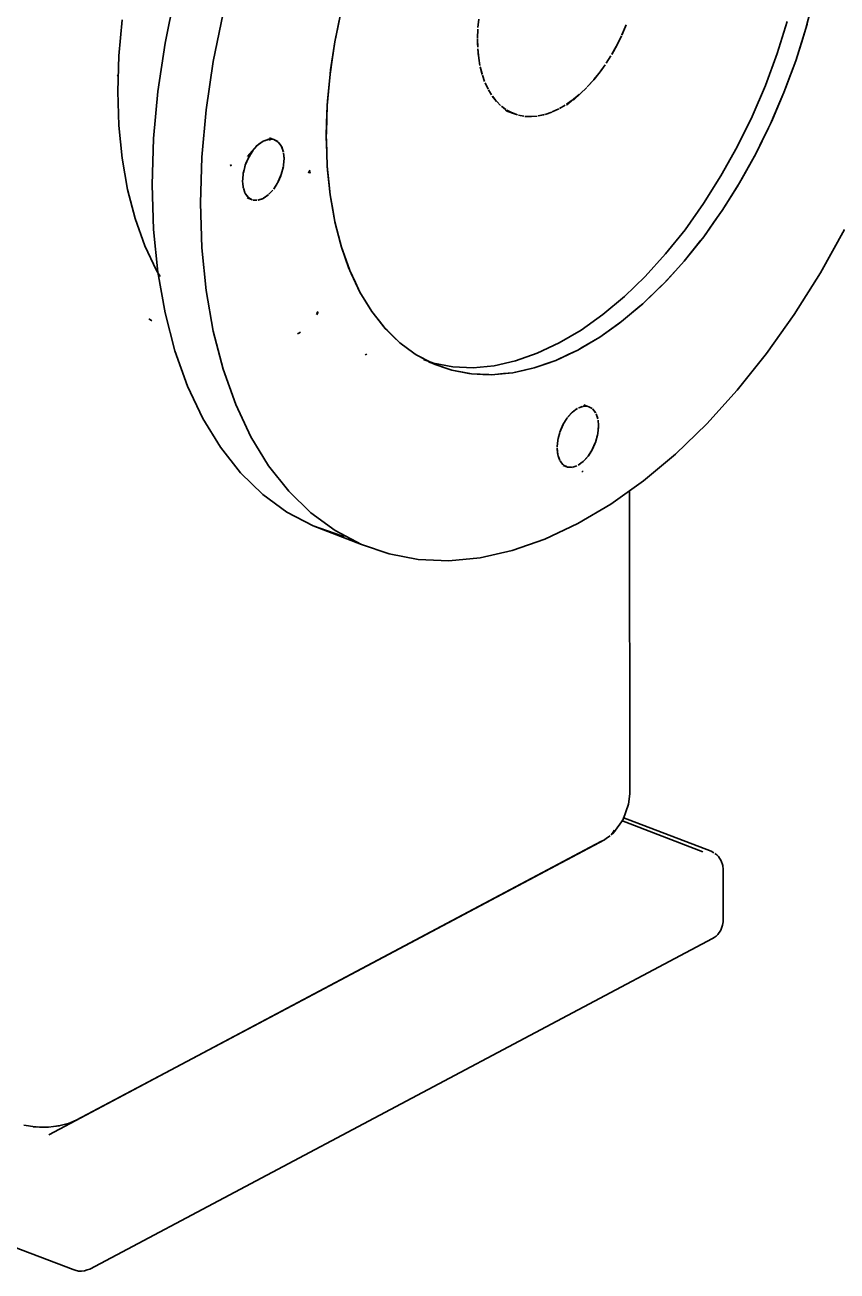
# Model space of a CAD drawing. Header units: millimetres. Extents: x 0 to 420, y 0 to 297.
# Drawn here: x 358.24 to 386.06, y 114.19 to 156.92 of the extents above; entities that cross this region are included whole.
import ezdxf

# ---------------------------------------------------------------- set-up
doc = ezdxf.new("R2010")
doc.units = ezdxf.units.MM
doc.header["$LTSCALE"] = 6
doc.layers.add('VISIVEL', color=7, linetype='Continuous', lineweight=35)

msp = doc.modelspace()

# ---------------------------------------------------------------- linework, layer by layer
at = {"layer": 'VISIVEL'}
for p, q in [((363.376, 157.962), (363.039, 156.299)), ((365.029, 157.332), (364.693, 155.665)), ((368.856, 156.339), (369.049, 157.295)), ((369.079, 157.449), (368.956, 156.832)), ((384.993, 156.802), (385.153, 157.419)), ((361.569, 157.102), (361.456, 155.859)), ((368.856, 156.339), (368.956, 156.832)), ((373.759, 156.835), (373.786, 157.125)), ((378.693, 156.575), (378.839, 156.922)), ((378.693, 156.579), (378.816, 156.865)), ((378.816, 156.865), (378.839, 156.922)), ((384.009, 155.939), (384.359, 157.042)), ((385.033, 156.955), (384.993, 156.802)), ((373.749, 156.282), (373.743, 156.435)), ((373.743, 156.432), (373.753, 156.159)), ((373.746, 156.459), (373.753, 156.775)), ((373.753, 156.772), (373.746, 156.492)), ((378.529, 156.245), (378.679, 156.555)), ((378.529, 156.245), (378.663, 156.522)), ((384.646, 155.695), (384.946, 156.649)), ((384.993, 156.802), (384.839, 156.309)), ((384.993, 156.802), (384.946, 156.649)), ((363.039, 156.299), (362.793, 154.645)), ((368.713, 155.389), (368.856, 156.339)), ((368.856, 156.339), (368.763, 155.725)), ((373.753, 156.159), (373.749, 156.282)), ((373.756, 156.102), (373.786, 155.785)), ((373.756, 156.099), (373.779, 155.839)), ((378.526, 156.239), (378.346, 155.915)), ((378.349, 155.922), (378.496, 156.185)), ((384.646, 155.695), (384.839, 156.309)), ((361.456, 155.859), (361.419, 154.645)), ((364.693, 155.665), (364.446, 154.015)), ((368.693, 155.239), (368.763, 155.725)), ((373.786, 155.782), (373.829, 155.535)), ((377.949, 155.319), (378.119, 155.559)), ((378.119, 155.559), (377.969, 155.349)), ((378.153, 155.609), (378.313, 155.865)), ((378.153, 155.609), (378.313, 155.865)), ((383.606, 154.845), (384.009, 155.939)), ((384.646, 155.695), (384.299, 154.755)), ((384.646, 155.695), (384.466, 155.209)), ((361.396, 155.199), (361.446, 155.169)), ((368.606, 154.305), (368.693, 155.239)), ((368.693, 155.239), (368.636, 154.635)), ((368.693, 155.239), (368.713, 155.389)), ((373.909, 155.219), (373.839, 155.485)), ((373.899, 155.249), (373.839, 155.485)), ((373.839, 155.482), (373.899, 155.249)), ((373.989, 154.982), (373.913, 155.202)), ((373.913, 155.199), (373.989, 154.982)), ((377.729, 155.045), (377.946, 155.315)), ((377.733, 155.049), (377.909, 155.272)), ((384.243, 154.605), (384.466, 155.209)), ((374.006, 154.939), (374.106, 154.725)), ((374.009, 154.935), (374.099, 154.739)), ((374.119, 154.699), (374.229, 154.522)), ((374.229, 154.522), (374.119, 154.699)), ((377.269, 154.572), (377.489, 154.782)), ((377.273, 154.575), (377.466, 154.759)), ((377.503, 154.795), (377.729, 155.045)), ((377.506, 154.799), (377.693, 155.005)), ((377.693, 155.005), (377.563, 154.862)), ((383.149, 153.779), (383.606, 154.845)), ((384.299, 154.755), (384.243, 154.605)), ((361.419, 154.645), (361.456, 153.472)), ((362.793, 154.645), (362.646, 153.025)), ((368.593, 154.155), (368.636, 154.635)), ((368.606, 154.305), (368.593, 154.155)), ((374.249, 154.485), (374.399, 154.295)), ((374.253, 154.482), (374.376, 154.329)), ((374.403, 154.295), (374.536, 154.162)), ((377.033, 154.372), (376.793, 154.169)), ((376.793, 154.202), (376.993, 154.342)), ((376.993, 154.342), (376.793, 154.202)), ((377.269, 154.572), (377.036, 154.345)), ((377.036, 154.375), (377.229, 154.539)), ((384.243, 154.605), (383.849, 153.685)), ((384.243, 154.605), (384.039, 154.129)), ((364.299, 152.392), (364.446, 154.015)), ((368.593, 154.155), (368.566, 153.249)), ((368.593, 154.155), (368.576, 153.569)), ((374.566, 154.132), (374.716, 154.025)), ((374.566, 154.132), (374.709, 154.029)), ((374.703, 153.995), (375.109, 153.839)), ((374.939, 153.899), (374.729, 153.972)), ((374.746, 154.002), (374.906, 153.919)), ((374.746, 154.002), (374.869, 153.935)), ((374.746, 154.002), (374.923, 153.909)), ((374.746, 154.002), (374.906, 153.919)), ((375.019, 153.872), (374.939, 153.899)), ((374.943, 153.899), (375.109, 153.839)), ((374.943, 153.899), (375.019, 153.872)), ((375.109, 153.839), (375.019, 153.872)), ((376.043, 153.852), (375.819, 153.802)), ((375.823, 153.802), (376.019, 153.845)), ((376.059, 153.855), (376.286, 153.932)), ((376.063, 153.855), (376.259, 153.925)), ((376.303, 153.939), (376.529, 154.045)), ((376.303, 153.939), (376.506, 154.035)), ((376.549, 154.055), (376.749, 154.175)), ((383.786, 153.535), (384.039, 154.129)), ((361.456, 153.472), (361.569, 152.349)), ((368.559, 153.102), (368.576, 153.569)), ((375.146, 153.829), (375.326, 153.795)), ((375.146, 153.829), (375.326, 153.795)), ((375.363, 153.789), (375.549, 153.779)), ((375.363, 153.789), (375.586, 153.779)), ((375.589, 153.779), (375.783, 153.799)), ((382.639, 152.745), (383.149, 153.779)), ((383.786, 153.535), (383.559, 153.075)), ((383.713, 153.395), (383.786, 153.535)), ((383.849, 153.685), (383.786, 153.535)), ((383.786, 153.535), (383.856, 153.682)), ((362.646, 153.025), (362.596, 151.442)), ((366.579, 152.999), (366.439, 152.949)), ((366.589, 153.002), (366.479, 152.962)), ((366.759, 152.995), (366.589, 153.002)), ((366.613, 153.049), (366.789, 152.982)), ((366.636, 152.959), (366.619, 153.012)), ((366.753, 152.995), (366.619, 153.002)), ((366.909, 152.919), (366.763, 152.995)), ((366.899, 152.922), (366.789, 152.982)), ((368.559, 153.102), (368.566, 153.249)), ((368.566, 152.959), (368.559, 153.102)), ((368.559, 153.102), (368.579, 152.535)), ((383.276, 152.502), (383.713, 153.395)), ((383.276, 152.502), (383.559, 153.075)), ((365.866, 152.415), (366.189, 152.772)), ((365.916, 152.405), (366.049, 152.619)), ((366.043, 152.605), (365.929, 152.425)), ((366.213, 152.795), (366.083, 152.652)), ((366.166, 152.769), (366.406, 152.939)), ((366.396, 152.932), (366.256, 152.832)), ((366.479, 152.962), (366.406, 152.939)), ((366.949, 152.865), (366.909, 152.915)), ((367.016, 152.782), (366.929, 152.892)), ((367.006, 152.792), (366.949, 152.865)), ((367.093, 152.575), (367.023, 152.775)), ((367.089, 152.585), (367.036, 152.739)), ((368.593, 152.082), (368.566, 152.959)), ((382.086, 151.749), (382.639, 152.745)), ((361.569, 152.349), (361.756, 151.282)), ((364.299, 152.392), (364.249, 150.812)), ((365.309, 152.085), (365.283, 152.139)), ((365.789, 152.119), (365.963, 152.519)), ((365.789, 152.119), (365.809, 152.169)), ((365.896, 152.369), (365.809, 152.169)), ((365.903, 152.382), (365.929, 152.425)), ((367.093, 152.082), (367.113, 152.285)), ((367.116, 152.345), (367.096, 152.532)), ((367.096, 152.115), (367.109, 152.235)), ((367.116, 152.332), (367.109, 152.425)), ((367.109, 152.235), (367.116, 152.332)), ((368.593, 152.082), (368.579, 152.535)), ((382.799, 151.642), (383.276, 152.502)), ((383.276, 152.502), (383.029, 152.059)), ((365.699, 151.629), (365.719, 151.845)), ((365.716, 151.832), (365.699, 151.625)), ((365.746, 151.949), (365.719, 151.845)), ((365.719, 151.845), (365.733, 151.895)), ((365.786, 152.105), (365.733, 151.895)), ((365.759, 152.005), (365.746, 151.949)), ((365.759, 152.005), (365.789, 152.119)), ((366.916, 151.542), (367.003, 151.745)), ((366.919, 151.552), (367.023, 151.792)), ((367.023, 151.792), (367.003, 151.745)), ((367.023, 151.792), (367.093, 152.065)), ((367.026, 151.805), (367.079, 152.015)), ((367.093, 152.065), (367.079, 152.015)), ((367.949, 151.839), (367.996, 151.939)), ((368.006, 151.835), (367.999, 151.895)), ((368.606, 151.945), (368.593, 152.082)), ((368.593, 152.082), (368.649, 151.539)), ((368.693, 151.102), (368.606, 151.945)), ((381.489, 150.799), (382.086, 151.749)), ((382.723, 151.505), (383.029, 152.059)), ((361.756, 151.282), (362.016, 150.282)), ((362.596, 151.442), (362.646, 149.912)), ((365.696, 151.579), (365.699, 151.629)), ((365.696, 151.565), (365.713, 151.382)), ((365.719, 151.335), (365.703, 151.512)), ((365.723, 151.325), (365.776, 151.172)), ((366.929, 151.562), (366.763, 151.295)), ((366.769, 151.305), (366.883, 151.485)), ((366.909, 151.529), (366.883, 151.485)), ((368.693, 151.102), (368.649, 151.539)), ((382.126, 150.555), (382.639, 151.372)), ((382.723, 151.505), (382.456, 151.082)), ((382.639, 151.372), (382.723, 151.505)), ((382.799, 151.642), (382.723, 151.505)), ((365.789, 151.139), (365.773, 151.189)), ((365.863, 151.045), (365.789, 151.139)), ((365.796, 151.129), (365.883, 151.019)), ((365.849, 150.995), (366.023, 150.929)), ((365.903, 150.995), (365.863, 151.045)), ((365.909, 150.989), (366.023, 150.929)), ((366.049, 150.915), (366.179, 150.912)), ((366.059, 150.915), (366.189, 150.912)), ((366.406, 150.972), (366.223, 150.909)), ((366.233, 150.912), (366.373, 150.962)), ((366.466, 151.015), (366.406, 150.972)), ((366.416, 150.982), (366.556, 151.082)), ((366.589, 151.105), (366.466, 151.015)), ((366.599, 151.115), (366.729, 151.259)), ((368.833, 150.305), (368.693, 151.102)), ((368.693, 151.102), (368.783, 150.589)), ((382.126, 150.555), (382.456, 151.082)), ((364.249, 150.812), (364.299, 149.282)), ((368.856, 150.175), (368.783, 150.589)), ((380.856, 149.902), (381.489, 150.799)), ((382.039, 150.432), (381.493, 149.662)), ((382.126, 150.555), (381.843, 150.159)), ((382.039, 150.432), (382.126, 150.555)), ((362.016, 150.282), (362.346, 149.352)), ((368.856, 150.175), (368.833, 150.305)), ((369.049, 149.425), (368.856, 150.175)), ((368.856, 150.175), (368.979, 149.692)), ((381.493, 149.662), (381.843, 150.159)), ((362.646, 149.912), (362.793, 148.445)), ((369.079, 149.305), (368.979, 149.692)), ((380.189, 149.069), (380.856, 149.902)), ((381.493, 149.662), (381.196, 149.289)), ((381.399, 149.545), (381.493, 149.662)), ((386.323, 149.912), (385.493, 148.419)), ((362.346, 149.352), (362.746, 148.505)), ((364.299, 149.282), (364.446, 147.815)), ((369.079, 149.305), (369.049, 149.425)), ((369.329, 148.609), (369.079, 149.305)), ((369.079, 149.305), (369.239, 148.855)), ((380.823, 148.825), (381.399, 149.545)), ((380.823, 148.825), (381.196, 149.289)), ((369.369, 148.499), (369.239, 148.855)), ((379.493, 148.302), (380.189, 149.069)), ((380.226, 148.165), (380.823, 148.825)), ((380.823, 148.825), (380.516, 148.485)), ((362.746, 148.505), (362.869, 148.302)), ((362.793, 148.445), (363.039, 147.052)), ((369.329, 148.609), (369.369, 148.499)), ((369.369, 148.499), (369.563, 148.089)), ((369.416, 148.395), (369.369, 148.499)), ((369.716, 147.762), (369.416, 148.395)), ((378.776, 147.609), (379.493, 148.302)), ((380.129, 148.059), (380.516, 148.485)), ((385.493, 148.419), (384.596, 146.992)), ((369.716, 147.762), (369.563, 148.089)), ((379.413, 147.365), (380.029, 147.965)), ((380.129, 148.059), (379.809, 147.752)), ((380.029, 147.965), (380.129, 148.059)), ((380.129, 148.059), (380.226, 148.165)), ((364.446, 147.815), (364.693, 146.422)), ((370.063, 147.192), (369.716, 147.762)), ((369.716, 147.762), (369.939, 147.395)), ((378.776, 147.609), (378.043, 146.995)), ((379.413, 147.365), (379.809, 147.752)), ((363.039, 147.052), (363.376, 145.749)), ((368.219, 147.025), (368.269, 146.999)), ((368.239, 146.989), (368.273, 147.102)), ((368.249, 147.022), (368.256, 147.072)), ((368.283, 147.062), (368.256, 147.012)), ((370.119, 147.102), (369.939, 147.395)), ((370.119, 147.102), (370.063, 147.192)), ((370.513, 146.602), (370.119, 147.102)), ((370.119, 147.102), (370.373, 146.779)), ((379.309, 147.282), (378.679, 146.752)), ((378.679, 146.752), (379.086, 147.092)), ((379.413, 147.365), (379.086, 147.092)), ((379.309, 147.282), (379.413, 147.365)), ((362.489, 146.845), (362.589, 146.779)), ((362.519, 146.825), (362.566, 146.795)), ((370.576, 146.519), (370.373, 146.779)), ((370.576, 146.519), (370.506, 146.589)), ((370.513, 146.602), (370.576, 146.519)), ((378.043, 146.995), (377.296, 146.462)), ((378.573, 146.679), (377.933, 146.219)), ((378.679, 146.752), (378.346, 146.515)), ((378.679, 146.752), (378.573, 146.679)), ((383.646, 145.652), (384.596, 146.992)), ((364.693, 146.422), (365.029, 145.119)), ((367.626, 146.355), (367.576, 146.332)), ((367.676, 146.385), (367.626, 146.355)), ((370.859, 146.245), (370.576, 146.519)), ((370.649, 146.452), (370.576, 146.519)), ((371.086, 146.025), (370.649, 146.452)), ((371.086, 146.025), (370.859, 146.245)), ((377.296, 146.462), (376.546, 146.019)), ((377.933, 146.219), (377.286, 145.839)), ((377.933, 146.219), (377.599, 146.022)), ((377.933, 146.219), (378.346, 146.515)), ((363.376, 145.749), (363.809, 144.539)), ((371.563, 145.672), (371.086, 146.025)), ((371.086, 146.025), (371.393, 145.799)), ((371.639, 145.615), (371.393, 145.799)), ((376.546, 146.019), (375.793, 145.665)), ((376.429, 145.422), (377.076, 145.725)), ((377.183, 145.775), (376.846, 145.619)), ((377.183, 145.775), (377.076, 145.725)), ((377.183, 145.775), (377.599, 146.022)), ((377.183, 145.775), (377.286, 145.839)), ((369.896, 145.615), (369.953, 145.635)), ((371.563, 145.672), (371.639, 145.615)), ((372.153, 145.345), (371.639, 145.615)), ((371.639, 145.615), (371.973, 145.442)), ((372.236, 145.322), (371.889, 145.445)), ((372.236, 145.302), (371.973, 145.442)), ((372.589, 145.179), (372.066, 145.372)), ((372.236, 145.302), (372.153, 145.345)), ((372.903, 145.199), (372.236, 145.322)), ((372.326, 145.272), (372.236, 145.302)), ((372.236, 145.302), (372.589, 145.179)), ((375.049, 145.405), (374.313, 145.239)), ((375.793, 145.665), (375.049, 145.405)), ((376.326, 145.385), (375.683, 145.162)), ((375.683, 145.162), (376.099, 145.305)), ((376.429, 145.422), (376.099, 145.305)), ((376.326, 145.385), (376.429, 145.422)), ((376.429, 145.422), (376.846, 145.619)), ((383.646, 145.652), (382.646, 144.399)), ((365.029, 145.119), (365.463, 143.909)), ((372.869, 145.082), (372.326, 145.272)), ((372.869, 145.082), (372.589, 145.179)), ((373.446, 144.972), (372.869, 145.082)), ((372.869, 145.082), (373.243, 145.012)), ((373.596, 145.169), (372.903, 145.199)), ((373.539, 144.955), (373.243, 145.012)), ((373.446, 144.972), (373.539, 144.955)), ((373.539, 144.955), (374.136, 144.932)), ((373.539, 144.955), (373.923, 144.939)), ((374.313, 145.239), (373.596, 145.169)), ((374.233, 144.929), (373.923, 144.939)), ((374.136, 144.932), (374.233, 144.929)), ((374.633, 144.965), (374.233, 144.929)), ((374.233, 144.929), (374.333, 144.935)), ((374.949, 144.995), (374.333, 144.935)), ((374.949, 144.995), (374.633, 144.965)), ((374.949, 144.995), (375.583, 145.139)), ((374.949, 144.995), (375.359, 145.089)), ((375.683, 145.162), (375.359, 145.089)), ((375.683, 145.162), (375.583, 145.139)), ((363.809, 144.539), (364.329, 143.432)), ((382.646, 144.399), (381.603, 143.249)), ((365.463, 143.909), (365.983, 142.802)), ((376.996, 143.649), (376.826, 143.462)), ((376.989, 143.639), (376.856, 143.495)), ((377.113, 143.732), (376.996, 143.649)), ((377.173, 143.775), (377.029, 143.675)), ((377.163, 143.769), (377.113, 143.732)), ((377.249, 143.805), (377.199, 143.789)), ((377.356, 143.842), (377.216, 143.792)), ((377.333, 143.835), (377.249, 143.805)), ((377.536, 143.839), (377.366, 143.845)), ((377.389, 143.892), (377.563, 143.825)), ((377.526, 143.839), (377.396, 143.845)), ((377.676, 143.765), (377.563, 143.825)), ((377.796, 143.619), (377.683, 143.762)), ((377.789, 143.625), (377.706, 143.735)), ((377.806, 143.589), (377.869, 143.419)), ((377.863, 143.429), (377.809, 143.582)), ((364.329, 143.432), (364.936, 142.442)), ((376.679, 143.225), (376.566, 142.962)), ((376.673, 143.212), (376.586, 143.012)), ((376.803, 143.422), (376.679, 143.229)), ((376.679, 143.225), (376.706, 143.269)), ((376.816, 143.449), (376.706, 143.269)), ((377.869, 142.909), (377.893, 143.179)), ((377.889, 143.189), (377.873, 143.375)), ((381.603, 143.249), (380.529, 142.209)), ((365.983, 142.802), (366.589, 141.809)), ((376.493, 142.689), (376.553, 142.912)), ((376.493, 142.689), (376.506, 142.739)), ((376.563, 142.949), (376.506, 142.739)), ((376.566, 142.962), (376.586, 143.012)), ((377.799, 142.649), (377.856, 142.859)), ((377.819, 142.725), (377.849, 142.842)), ((377.869, 142.909), (377.856, 142.859)), ((377.869, 142.925), (377.889, 143.129)), ((364.936, 142.442), (365.623, 141.569)), ((376.493, 142.179), (376.469, 142.422)), ((376.473, 142.455), (376.493, 142.689)), ((376.493, 142.675), (376.473, 142.469)), ((376.473, 142.409), (376.489, 142.225)), ((377.683, 142.372), (377.536, 142.139)), ((377.546, 142.149), (377.656, 142.329)), ((377.683, 142.372), (377.656, 142.329)), ((377.683, 142.372), (377.796, 142.635)), ((377.776, 142.589), (377.689, 142.385)), ((377.796, 142.635), (377.776, 142.589)), ((377.796, 142.635), (377.813, 142.699)), ((376.499, 142.169), (376.553, 142.019)), ((376.539, 142.052), (376.506, 142.142)), ((376.566, 141.982), (376.539, 142.052)), ((376.573, 141.972), (376.656, 141.865)), ((376.679, 141.839), (376.616, 141.915)), ((377.189, 141.825), (377.333, 141.925)), ((377.286, 141.892), (377.216, 141.842)), ((377.366, 141.949), (377.286, 141.892)), ((377.443, 142.032), (377.366, 141.949)), ((377.373, 141.959), (377.506, 142.102)), ((377.536, 142.139), (377.443, 142.032)), ((379.426, 141.289), (380.529, 142.209)), ((365.623, 141.569), (366.386, 140.825)), ((366.589, 141.809), (367.276, 140.939)), ((376.683, 141.819), (376.799, 141.775)), ((376.686, 141.832), (376.799, 141.775)), ((376.826, 141.759), (376.769, 141.789)), ((376.996, 141.752), (376.826, 141.759)), ((376.836, 141.759), (376.966, 141.755)), ((377.006, 141.755), (377.146, 141.805)), ((377.316, 141.592), (377.366, 141.629)), ((378.309, 140.489), (379.426, 141.289)), ((366.386, 140.825), (367.216, 140.215)), ((367.276, 140.939), (368.039, 140.195)), ((378.959, 130.552), (378.956, 140.935)), ((367.216, 140.215), (368.113, 139.742)), ((368.039, 140.195), (368.869, 139.585)), ((378.309, 140.489), (377.183, 139.822)), ((369.766, 139.112), (368.113, 139.742)), ((369.063, 139.412), (368.113, 139.742)), ((377.183, 139.822), (376.053, 139.292)), ((368.869, 139.585), (369.766, 139.112)), ((369.179, 139.389), (369.063, 139.412)), ((369.766, 139.112), (370.716, 138.782)), ((374.936, 138.902), (373.836, 138.652)), ((376.053, 139.292), (374.936, 138.902)), ((370.716, 138.782), (371.716, 138.592)), ((372.759, 138.549), (371.716, 138.592)), ((373.836, 138.652), (372.759, 138.549)), ((378.959, 130.552), (378.919, 130.202)), ((378.919, 130.202), (378.736, 129.682)), ((378.736, 129.682), (378.413, 129.232)), ((378.673, 129.639), (381.463, 128.572)), ((381.749, 128.589), (378.723, 129.745)), ((378.166, 129.032), (378.293, 129.119)), ((378.166, 129.032), (378.226, 129.072)), ((378.319, 129.152), (378.409, 129.255)), ((378.319, 129.152), (378.403, 129.249)), ((378.413, 129.232), (378.319, 129.152)), ((378.409, 129.255), (378.423, 129.315)), ((378.409, 129.255), (378.423, 129.315)), ((377.609, 128.725), (359.056, 118.865)), ((366.826, 122.995), (378.093, 128.982)), ((377.996, 128.929), (377.609, 128.725)), ((378.093, 128.982), (378.029, 128.949)), ((378.093, 128.982), (378.166, 129.032)), ((381.846, 128.539), (381.749, 128.589)), ((381.879, 128.515), (381.949, 128.462)), ((381.949, 128.462), (381.999, 128.405)), ((381.999, 128.405), (382.096, 128.259)), ((382.096, 128.259), (382.146, 128.102)), ((359.896, 114.242), (324.296, 127.825)), ((382.146, 128.102), (382.156, 127.959)), ((382.156, 128.002), (382.156, 126.172)), ((382.143, 126.055), (382.156, 126.172)), ((381.796, 125.599), (381.849, 125.632)), ((381.919, 125.679), (381.849, 125.632)), ((381.919, 125.679), (381.976, 125.732)), ((382.083, 125.882), (381.976, 125.732)), ((382.143, 126.055), (382.083, 125.882)), ((381.796, 125.599), (360.463, 114.262)), ((359.993, 119.365), (366.826, 122.995)), ((359.726, 119.252), (359.446, 119.179)), ((359.446, 119.179), (359.716, 119.249)), ((359.813, 119.289), (359.726, 119.252)), ((359.813, 119.289), (359.993, 119.365)), ((358.276, 119.185), (358.203, 119.195)), ((358.506, 119.145), (358.276, 119.185)), ((358.743, 119.132), (358.506, 119.145)), ((358.519, 119.142), (358.616, 119.139)), ((358.743, 119.132), (358.656, 119.135)), ((358.913, 119.129), (358.743, 119.132)), ((358.743, 119.132), (358.899, 119.122)), ((358.913, 119.129), (358.979, 119.129)), ((358.979, 119.129), (359.049, 119.132)), ((359.049, 119.132), (359.213, 119.149)), ((359.446, 119.179), (359.213, 119.149)), ((359.213, 119.149), (359.423, 119.175)), ((359.963, 114.219), (359.896, 114.242)), ((360.079, 114.192), (359.963, 114.219)), ((360.173, 114.192), (360.079, 114.192)), ((360.173, 114.192), (360.283, 114.199)), ((360.283, 114.199), (360.369, 114.229)), ((360.369, 114.229), (360.463, 114.262))]:
    msp.add_line(p, q, dxfattribs=at)

doc.saveas('drawing.dxf')
